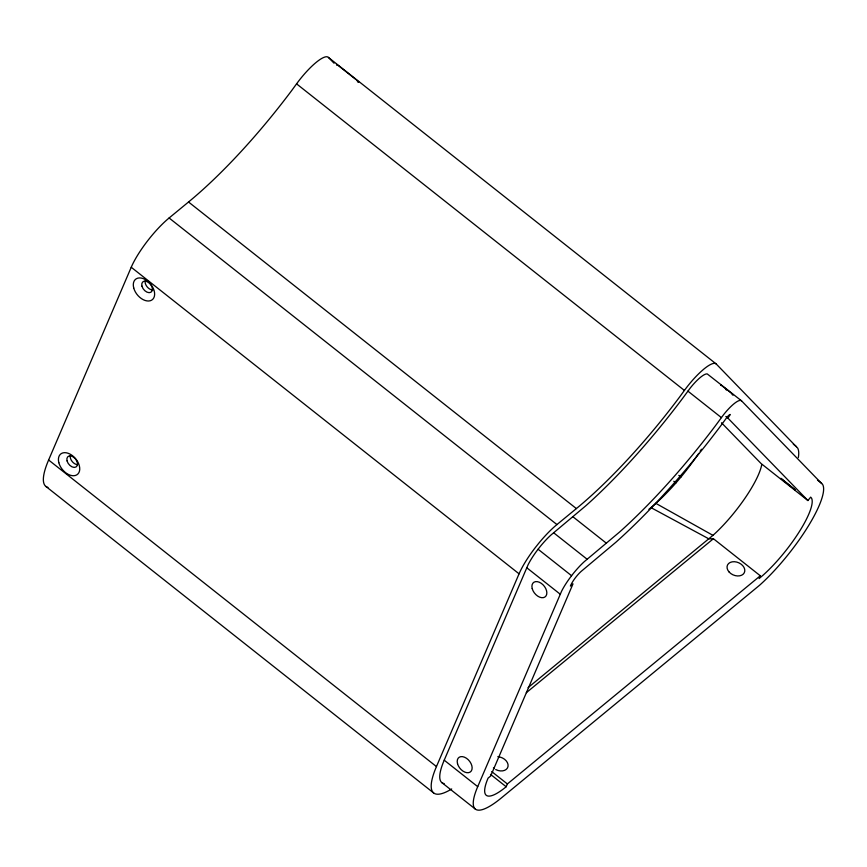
<?xml version="1.0" encoding="UTF-8"?>
<svg xmlns="http://www.w3.org/2000/svg" width="867" height="867" viewBox="0 0 867 867"><rect width="100%" height="100%" fill="white"/><g stroke="black" fill="none" stroke-linecap="round" stroke-linejoin="round"><path stroke-width="1.3" d="M47.956 487.427A88.001 21.296 -51.7 0 1 48.617 459.998L131.231 267.253A44 10.642 -51.7 0 1 169.108 217.985L188.529 202A195.801 47.371 -51.7 0 0 291.821 90.374L296.568 83.85A34.929 8.453 -51.7 0 1 328.43 57.439L716.261 364.021L797.651 448.055A88.001 21.296 -51.7 0 1 798.334 457.57M451.707 788.959A88.001 21.296 -51.7 0 1 436.448 766.58L519.062 573.824A44 10.642 -51.7 0 1 535.112 547.825L538.7 543.316A44 10.642 -51.7 0 1 556.939 524.568L576.371 508.582A195.801 47.371 -51.7 0 0 679.652 396.956L684.399 390.432A34.929 8.453 -51.7 0 1 700.601 371.954L703.722 369.201A34.929 8.453 -51.7 0 1 716.261 364.021M444.218 760.186L528.101 564.742A30.768 7.445 -51.7 0 1 535.687 552.442L538.082 549.234A30.768 7.445 -51.7 0 1 550.903 535.08L585.94 505.667A209.012 50.568 -51.7 0 0 683.023 397.812L690.11 388.21A21.697 5.245 -51.7 0 1 707.299 373.959L741.578 400.868L822.729 484.642A74.79 18.099 -51.7 0 1 759.514 585.312L501.386 797.922A74.8 18.099 -51.7 0 1 477.717 786.662L444.218 760.186A74.8 18.099 -51.7 0 0 444.175 783.595M477.717 786.662L561.588 591.218A30.768 7.445 -51.7 0 1 569.186 578.918L571.57 575.71A30.768 7.445 -51.7 0 1 584.401 561.556L619.439 532.143A209.012 50.568 -51.7 0 0 716.521 424.288L723.598 414.686A21.697 5.245 -51.7 0 1 740.786 400.435L741.578 400.868M760.305 575.786L759.113 578.582L763.198 575.07A57.157 13.829 -51.7 0 0 811.523 498.124L810.678 497.127L807.925 500.552L727.922 418.122L730.296 414.491A4.053 0.975 -51.7 0 0 727.088 417.146L721.019 425.426A226.645 54.838 -51.7 0 1 615.743 542.374L580.988 571.548A13.135 3.175 -51.7 0 0 571.255 584.206L570.41 586.027L573 583.892L490.668 775.998L488.078 778.133A57.2 13.839 -51.7 0 0 506.176 786.748L507.379 783.952L760.305 575.786L713.422 538.721L708.87 538.862L650.954 507.607L648.874 509.33M700.135 451.284L701.457 449.236M698.748 453.354C685.093 473.263 669.454 492.012 650.954 507.607M761.725 464.604A57.157 13.829 -51.7 0 1 712.956 535.351L528.057 687.672M526.334 692.69L713.422 538.721M655.875 503.38L712.956 535.351M721.29 385.349L720.737 385.013L721.073 385.436M337.924 65.296L336.461 64.483M721.626 385.587L725.614 388.611M338.596 65.784L355.351 79.07M357.399 81.617L358.179 82.192M732.203 394.539L732.788 394.973M793.316 444.175L796.502 446.689M817.527 480.123L821.721 483.439M725.831 416.474L727.922 418.122M687.899 391.125L721.387 417.601M296.568 83.85L684.399 390.432M807.925 500.552L761.031 463.487L721.496 422.76M678.807 475.387L680.931 477.067M673.778 481.272L675.902 482.952M188.529 202L576.371 508.582M572.979 516.797L606.466 543.273M169.108 217.985L556.939 524.568M553.601 532.739L587.1 559.215M538.082 549.234L571.57 575.71M526.713 567.712L560.212 594.188M131.231 267.253L519.062 573.824M491.741 771.597L507.379 783.952M490.473 774.329L506.176 786.748M48.617 459.998L436.448 766.58M441.91 782.663L475.398 809.139M45.897 486.441L433.728 793.023M726.34 389.175L730.068 392.177M725.755 389.413L726.481 390.009M730.773 392.751L733.211 394.799M356.337 79.894L358.732 81.964M337.469 65.48L336.667 64.722M328.43 57.439L334.033 63.204M497.799 756.707A9.244 6.676 23.2 0 1 508.051 766.32A9.244 6.676 23.2 0 1 495.718 769.549M494.114 768.552A9.244 6.676 23.2 0 1 493.399 767.978M152.971 289.892A6.6 4.27 50.5 0 1 147.184 286.89A6.6 4.27 50.5 0 1 145.255 280.626M77.575 464.647A6.6 4.27 50.5 0 1 72.069 461.363A6.6 4.27 50.5 0 1 70.368 455.359M780.961 478.4L795.342 489.963L780.961 478.4M141.95 286.153A6.6 4.27 50.5 0 0 150.934 292.233A6.6 4.27 50.5 0 0 148.333 282.317A6.6 4.27 50.5 0 0 141.95 286.153M133.724 287.963A13.2 8.54 50.5 0 0 151.682 300.134A13.2 8.54 50.5 0 0 146.49 280.301A13.2 8.54 50.5 0 0 133.724 287.963M67.062 460.897A6.6 4.27 50.5 0 0 76.036 466.977A6.6 4.27 50.5 0 0 73.446 457.061A6.6 4.27 50.5 0 0 67.062 460.897M58.837 462.707A13.2 8.54 50.5 0 0 76.795 474.867A13.2 8.54 50.5 0 0 71.593 455.034A13.2 8.54 50.5 0 0 58.837 462.707M532.208 588.595A9.244 5.982 50.5 0 0 544.779 597.114A9.244 5.982 50.5 0 0 541.138 583.231A9.244 5.982 50.5 0 0 532.208 588.595M457.505 763.61A9.244 5.982 50.5 0 0 470.077 772.129A9.244 5.982 50.5 0 0 466.435 758.246A9.244 5.982 50.5 0 0 457.505 763.61M729.147 572.057A9.244 6.676 23.2 0 0 744.298 572.74A9.244 6.676 23.2 0 0 734.338 561.708A9.244 6.676 23.2 0 0 729.147 572.057"/></g></svg>
